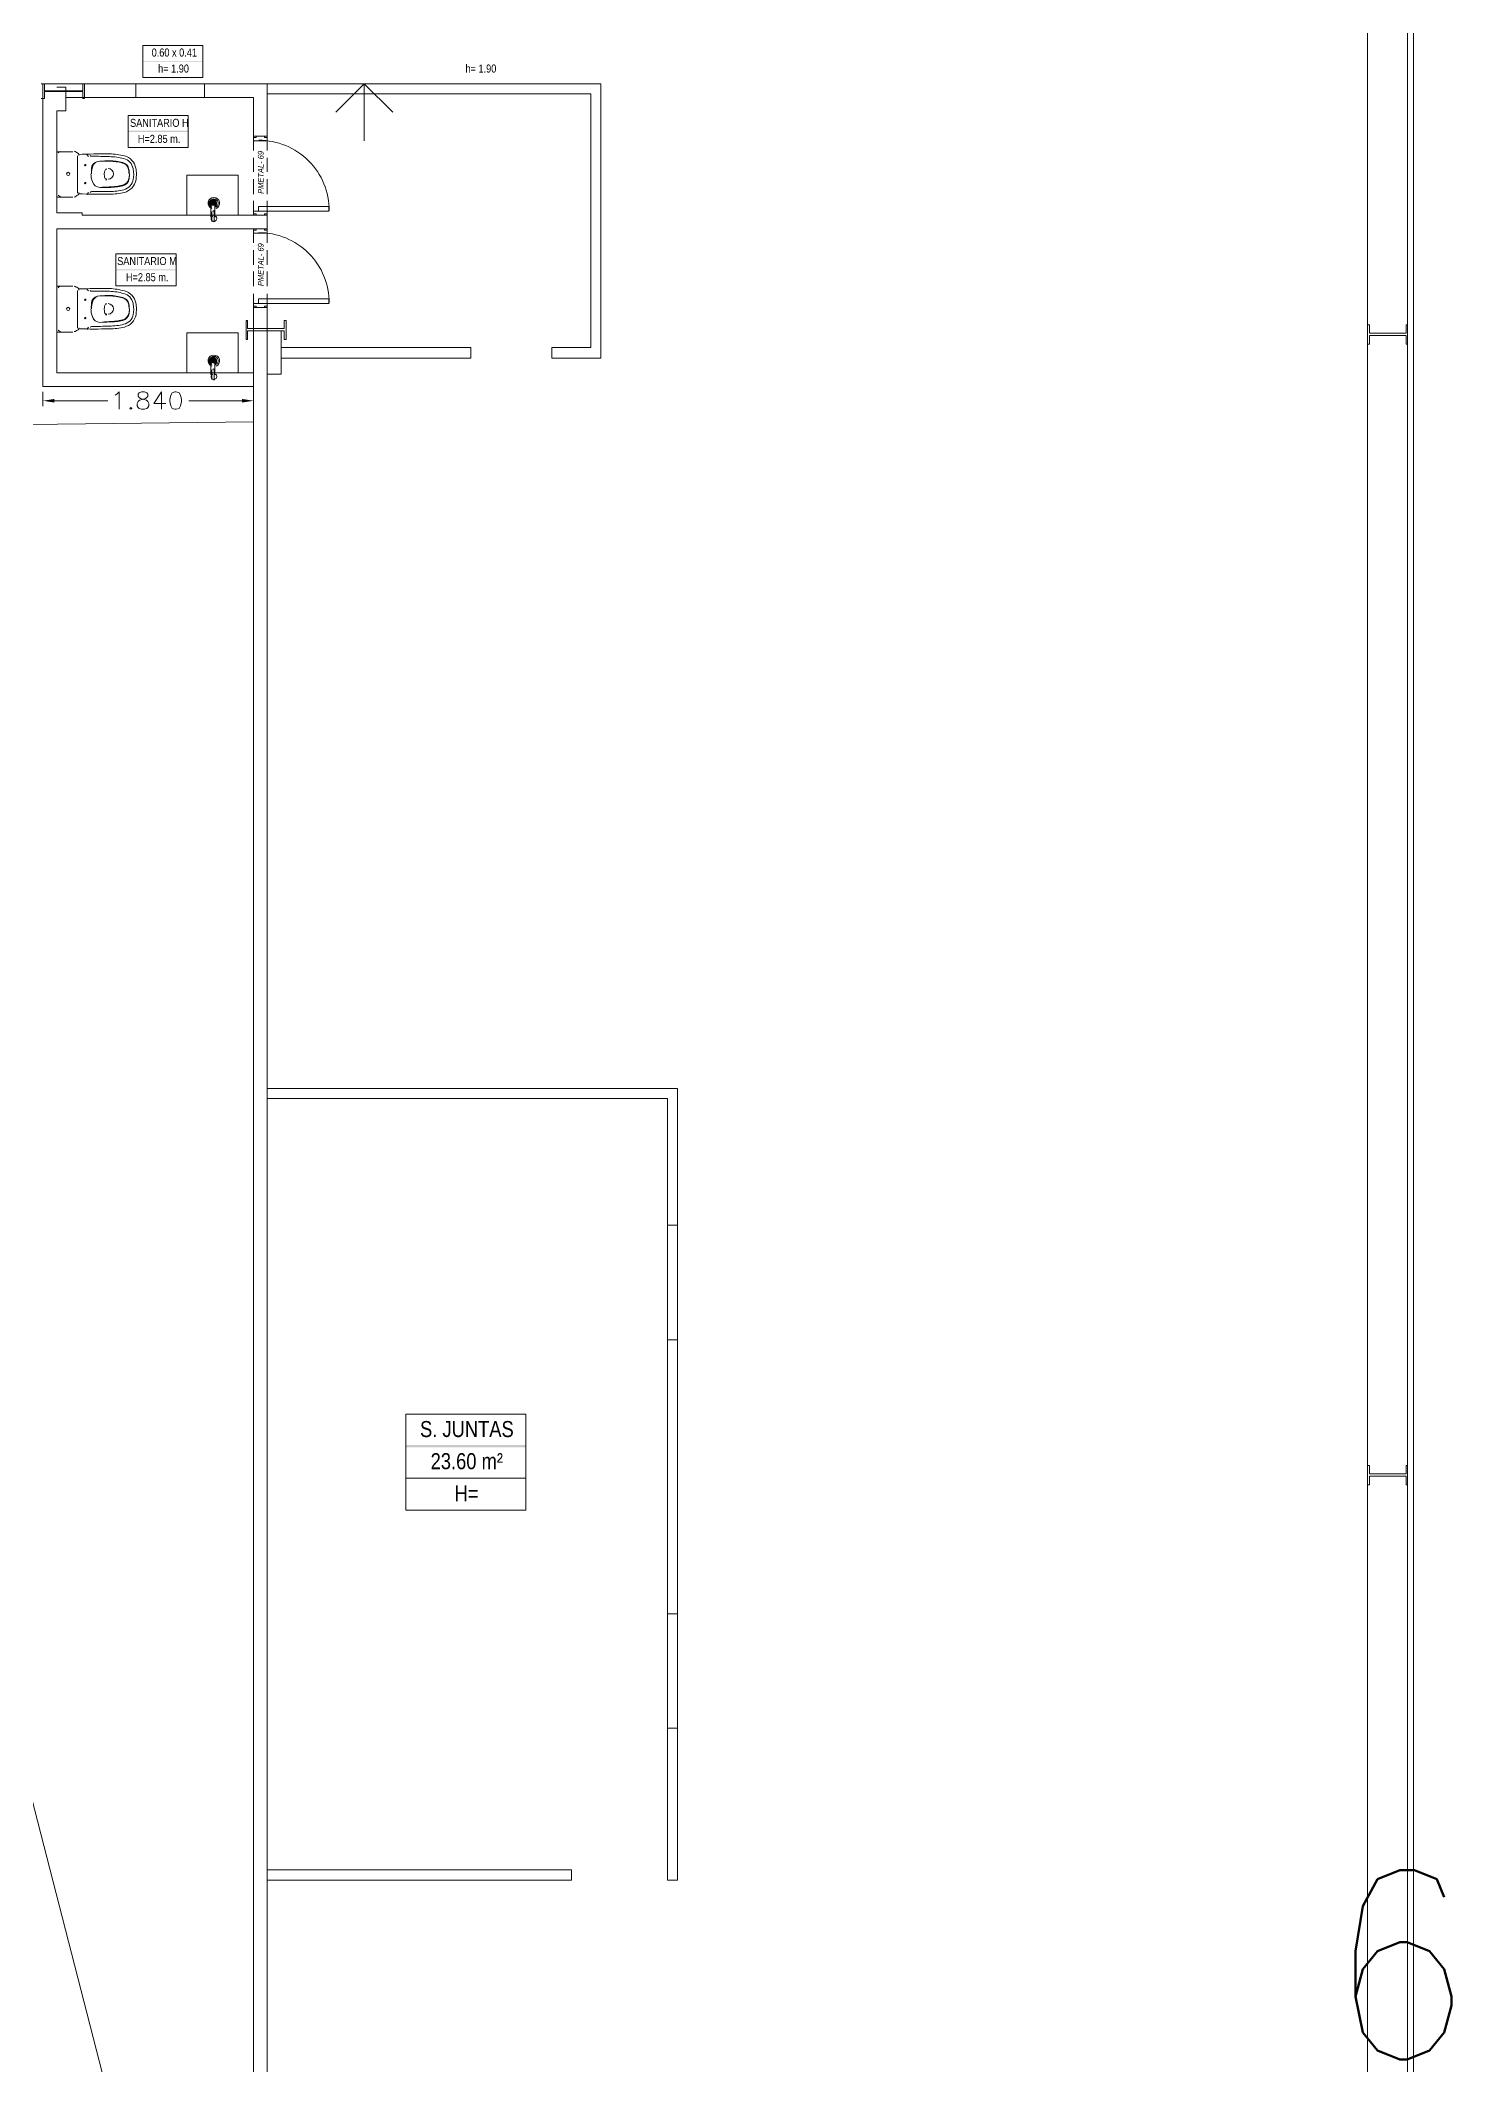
# Model space of a CAD drawing. Header units: millimetres. Extents: x -1039 to -616, y 378 to 719.
# Drawn here: x -781.84 to -767.84, y 413.6 to 433.69 of the extents above; entities that cross this region are included whole.
import ezdxf

# ---------------------------------------------------------------- set-up
doc = ezdxf.new("R2010")
doc.units = ezdxf.units.MM
doc.layers.get('0').update_dxf_attribs({"linetype": 'CONTINUOUS'})
for name, color, linetype, true_color in [('PDF_0', 8, 'CONTINUOUS', 0x767676), ('PDF_E-Estructura B', 9, 'CONTINUOUS', 0xbababa), ('PDF_P-Cotas', 8, 'CONTINUOUS', 0x767676), ('PDF_P-Proyeccion', 252, 'CONTINUOUS', 0x989898)]:
    doc.layers.add(name, color=color, linetype=linetype, true_color=true_color)
for name, color, linetype in [('PDF_E-Estructura A', 7, 'CONTINUOUS'), ('PDF_P-Carpinteria ALUM', 7, 'CONTINUOUS'), ('PDF_P-M Lamina', 7, 'CONTINUOUS'), ('PDF_P-Muebles', 7, 'CONTINUOUS'), ('PDF_P-Muro tablaroca', 7, 'CONTINUOUS'), ('PDF_P-Muros Acabados', 7, 'CONTINUOUS'), ('PDF_P-Piso', 7, 'CONTINUOUS'), ('PDF_P-Texto', 7, 'CONTINUOUS'), ('PDF_Texto', 7, 'CONTINUOUS')]:
    doc.layers.add(name, color=color, linetype=linetype)
doc.styles.add('PDF Arial Narrow', font='PDF Arial Narrow')
doc.styles.add('PDF Arial Narrow Italic', font='PDF Arial Narrow Italic')
doc.styles.get("Standard").update_dxf_attribs({"font": 'STANDARD'})

msp = doc.modelspace()

# ---------------------------------------------------------------- hatches: boundary and pattern name
at = {"layer": 'PDF_P-Muebles', "true_color": 0x989898}
h = msp.add_hatch(color=252, dxfattribs=at)
h.paths.add_polyline_path([(-780.151, 432.115), (-780.151, 432.061)], flags=0)
h.paths.add_polyline_path([(-780.151, 432.115), (-780.151, 432.061)], flags=0)
h.paths.add_polyline_path([(-780.151, 432.115), (-780.151, 432.061)], flags=0)
h.paths.add_polyline_path([(-780.151, 432.115), (-780.151, 432.061)], flags=0)
h.paths.add_polyline_path([(-780.151, 432.115), (-780.151, 432.061)], flags=0)
h.paths.add_polyline_path([(-780.151, 432.115), (-780.151, 432.061)], flags=0)
h.paths.add_polyline_path([(-780.151, 432.115), (-780.151, 432.061)], flags=0)
h = msp.add_hatch(color=252, dxfattribs=at)
h.paths.add_polyline_path([(-780.11, 432.115), (-780.11, 432.061)], flags=0)
h.paths.add_polyline_path([(-780.11, 432.115), (-780.11, 432.061)], flags=0)
h.paths.add_polyline_path([(-780.11, 432.115), (-780.11, 432.061)], flags=0)
h.paths.add_polyline_path([(-780.11, 432.115), (-780.11, 432.061)], flags=0)
h.paths.add_polyline_path([(-780.11, 432.115), (-780.11, 432.061)], flags=0)
h.paths.add_polyline_path([(-780.11, 432.115), (-780.11, 432.061)], flags=0)
h = msp.add_hatch(color=252, dxfattribs=at)
h.paths.add_polyline_path([(-780.151, 430.547), (-780.151, 430.497)], flags=0)
h.paths.add_polyline_path([(-780.151, 430.547), (-780.151, 430.497)], flags=0)
h.paths.add_polyline_path([(-780.151, 430.547), (-780.151, 430.497)], flags=0)
h.paths.add_polyline_path([(-780.151, 430.547), (-780.151, 430.497)], flags=0)
h.paths.add_polyline_path([(-780.151, 430.547), (-780.151, 430.497)], flags=0)
h = msp.add_hatch(color=252, dxfattribs=at)
h.paths.add_polyline_path([(-780.11, 430.547), (-780.11, 430.497)], flags=0)
h.paths.add_polyline_path([(-780.11, 430.547), (-780.11, 430.497)], flags=0)
h.paths.add_polyline_path([(-780.11, 430.547), (-780.11, 430.497)], flags=0)
h.paths.add_polyline_path([(-780.11, 430.547), (-780.11, 430.497)], flags=0)

# ---------------------------------------------------------------- linework, layer by layer
at = {"layer": 'PDF_0', "lineweight": 0}
for points in [[(-778.911, 432.982), (-778.628, 433.264), (-778.346, 432.982)], [(-778.628, 433.264), (-778.628, 432.699)]]:
    msp.add_lwpolyline(points, dxfattribs=at)
at = {"layer": 'PDF_E-Estructura A', "lineweight": 5}
for points in [[(-779.404, 430.725), (-779.404, 430.916), (-779.422, 430.916), (-779.422, 430.834), (-779.787, 430.834), (-779.787, 430.916), (-779.8, 430.916), (-779.8, 430.725), (-779.787, 430.725), (-779.787, 430.811), (-779.422, 430.811), (-779.422, 430.725)], [(-768.278, 430.679), (-768.278, 430.871), (-768.292, 430.871), (-768.292, 430.789), (-768.656, 430.789), (-768.656, 430.871), (-768.675, 430.871), (-768.675, 430.679), (-768.656, 430.679), (-768.656, 430.766), (-768.292, 430.766), (-768.292, 430.679)], [(-768.278, 419.357), (-768.278, 419.549), (-768.292, 419.549), (-768.292, 419.467), (-768.656, 419.467), (-768.656, 419.549), (-768.675, 419.549), (-768.675, 419.357), (-768.656, 419.357), (-768.656, 419.444), (-768.292, 419.444), (-768.292, 419.357)]]:
    msp.add_lwpolyline(points, close=True, dxfattribs=at)
at = {"layer": 'PDF_E-Estructura B', "lineweight": 0}
for points in [[(-781.405, 433.119), (-781.405, 433.264), (-781.419, 433.264), (-781.419, 433.196), (-781.802, 433.196), (-781.802, 433.264), (-781.816, 433.264), (-781.816, 433.119), (-781.802, 433.119), (-781.802, 433.187), (-781.419, 433.187), (-781.419, 433.119)], [(-779.591, 430.383), (-779.454, 430.383), (-779.454, 430.811), (-779.591, 430.811)]]:
    msp.add_lwpolyline(points, close=True, dxfattribs=at)
at = {"layer": 'PDF_P-Carpinteria ALUM', "lineweight": 5}
for points in [[(-780.215, 433.128), (-780.895, 433.128), (-780.895, 433.264), (-780.215, 433.264)], [(-779.591, 432.731), (-779.618, 432.731), (-779.618, 432.745), (-779.7, 432.745), (-779.7, 432.731), (-779.727, 432.731), (-779.727, 432.699), (-779.591, 432.699)], [(-779.591, 431.974), (-779.618, 431.974), (-779.618, 431.96), (-779.7, 431.96), (-779.7, 431.974), (-779.727, 431.974), (-779.727, 432.001), (-779.591, 432.001)], [(-779.677, 432.001), (-778.98, 432.001), (-778.98, 432.047), (-779.677, 432.047)], [(-779.591, 431.81), (-779.618, 431.81), (-779.618, 431.824), (-779.7, 431.824), (-779.7, 431.81), (-779.727, 431.81), (-779.727, 431.783), (-779.591, 431.783)], [(-779.591, 431.058), (-779.618, 431.058), (-779.618, 431.044), (-779.7, 431.044), (-779.7, 431.058), (-779.727, 431.058), (-779.727, 431.085), (-779.591, 431.085)], [(-779.677, 431.085), (-778.98, 431.085), (-778.98, 431.13), (-779.677, 431.13)], [(-775.619, 421.934), (-775.519, 421.934), (-775.519, 420.798), (-775.619, 420.798)], [(-775.619, 418.076), (-775.519, 418.076), (-775.519, 416.941), (-775.619, 416.941)]]:
    msp.add_lwpolyline(points, close=True, dxfattribs=at)
for centre in [(-779.675, 432.004), (-779.675, 431.087)]:
    msp.add_arc(centre, 0.7, 359.9997, 90.0003, dxfattribs=at)
at = {"layer": 'PDF_P-Cotas', "lineweight": 0}
msp.add_lwpolyline([(-779.477, 433.264), (-778.177, 433.264)], dxfattribs=at)
at = {"layer": 'PDF_P-M Lamina', "lineweight": 5}
for points in [[(-768.675, 408.036), (-768.675, 532.15)], [(-768.278, 407.808), (-768.278, 532.15)], [(-768.219, 407.808), (-768.219, 532.15)]]:
    msp.add_lwpolyline(points, dxfattribs=at)
at = {"layer": 'PDF_P-Muebles', "lineweight": 5}
for points in [[(-781.519, 432.138), (-781.679, 432.138), (-781.679, 432.59), (-781.519, 432.59)], [(-781.364, 432.544), (-781.382, 432.562)], [(-781.474, 432.179), (-781.474, 432.366), (-781.474, 432.549)], [(-781.364, 432.184), (-781.382, 432.166)], [(-781.182, 432.311), (-781.196, 432.311)], [(-780.151, 432.061), (-780.151, 432.061)], [(-780.142, 431.951), (-780.147, 431.951), (-780.151, 431.947), (-780.151, 431.942), (-780.151, 431.96)], [(-780.142, 432.061), (-780.142, 432.061)], [(-780.142, 431.992), (-780.142, 431.897)], [(-780.119, 432.061), (-780.119, 432.061)], [(-780.119, 431.897), (-780.119, 431.992)], [(-780.11, 431.96), (-780.11, 431.942), (-780.115, 431.947), (-780.115, 431.951), (-780.119, 431.951)], [(-780.11, 432.061), (-780.11, 432.061)], [(-780.11, 432.061), (-780.11, 432.061)], [(-781.519, 430.798), (-781.679, 430.798), (-781.679, 431.254), (-781.519, 431.254)], [(-781.474, 430.839), (-781.474, 431.026), (-781.474, 431.213)], [(-781.364, 431.208), (-781.382, 431.226)], [(-781.182, 430.971), (-781.196, 430.971)], [(-781.364, 430.848), (-781.382, 430.825)], [(-780.11, 430.396), (-779.878, 430.396), (-779.878, 430.793), (-780.388, 430.793), (-780.388, 430.396), (-780.151, 430.396)], [(-780.142, 430.387), (-780.147, 430.383), (-780.151, 430.383), (-780.151, 430.378), (-780.151, 430.374), (-780.151, 430.392), (-780.151, 430.492), (-780.151, 430.497), (-780.115, 430.497), (-780.11, 430.497), (-780.115, 430.497), (-780.119, 430.492), (-780.115, 430.492), (-780.115, 430.497), (-780.11, 430.497), (-780.11, 430.492), (-780.11, 430.392), (-780.11, 430.374), (-780.11, 430.378), (-780.115, 430.383), (-780.119, 430.387)], [(-780.151, 430.497), (-780.151, 430.497)], [(-780.142, 430.492), (-780.142, 430.492)], [(-780.142, 430.424), (-780.142, 430.328)], [(-780.119, 430.492), (-780.119, 430.492)], [(-780.119, 430.328), (-780.119, 430.424)], [(-780.11, 430.497), (-780.11, 430.497)]]:
    msp.add_lwpolyline(points, dxfattribs=at)
for points in [[(-781.459, 432.553, 0.102367), (-781.461, 432.565, 0.223552), (-781.48, 432.581, -0.17115), (-781.488, 432.587, 0.244993), (-781.506, 432.596, 0.244993)], [(-781.459, 432.184, -0.102367), (-781.465, 432.172, 0.012416), (-781.157, 432.168, 0.060426), (-781.008, 432.186, 0.299268), (-780.893, 432.313, 0.038488), (-780.889, 432.37, 0.038488), (-780.895, 432.426, 0.299268), (-781.008, 432.549, 0.060426), (-781.156, 432.568, 0.012416), (-781.465, 432.564, 0.012416)], [(-781.348, 432.552, 0.203153), (-781.333, 432.546, -0.007166), (-781.156, 432.541, -0.060426), (-781.015, 432.522, -0.299268), (-780.922, 432.422, -0.038488), (-780.916, 432.37, -0.038488), (-780.92, 432.317, -0.299268), (-781.014, 432.213, -0.060426), (-781.157, 432.195, -0.007166), (-781.334, 432.196, 0.203153), (-781.348, 432.184, 0.203153)], [(-781.183, 432.318, -0.365368), (-781.205, 432.336, -0.042426), (-781.208, 432.37, -0.042426), (-781.203, 432.401, -0.365368), (-781.182, 432.416), (-781.196, 432.416)], [(-781.169, 432.318, 0.414213), (-781.117, 432.37, 0.414213), (-781.169, 432.423, 0.414213)], [(-781.506, 432.14, 0.244993), (-781.488, 432.149, -0.17115), (-781.48, 432.155, 0.223552), (-781.461, 432.172, 0.223552)], [(-780.132, 431.951, 0.679189), (-780.131, 431.901, 0.652553), (-780.11, 431.901, 0.316825), (-780.091, 431.924, 0.298198), (-780.108, 431.951, 0.298198)], [(-781.459, 431.217, 0.102367), (-781.461, 431.229, 0.223552), (-781.48, 431.245, -0.17115), (-781.488, 431.247, 0.244993), (-781.506, 431.256, 0.244993)], [(-781.459, 430.843, -0.102367), (-781.465, 430.832, 0.012416), (-781.157, 430.832, 0.060426), (-781.008, 430.85, 0.299268), (-780.893, 430.972, 0.038488), (-780.889, 431.03, 0.038488), (-780.895, 431.09, 0.299268), (-781.008, 431.208, 0.060426), (-781.156, 431.232, 0.012416), (-781.465, 431.228, 0.012416)], [(-781.348, 431.211, 0.203153), (-781.333, 431.205, -0.007166), (-781.156, 431.205, -0.060426), (-781.015, 431.182, -0.299268), (-780.922, 431.086, -0.038488), (-780.916, 431.03, -0.038488), (-780.92, 430.976, -0.299268), (-781.014, 430.877, -0.060426), (-781.157, 430.859, -0.007166), (-781.334, 430.855, 0.203153), (-781.348, 430.848, 0.203153)], [(-781.183, 430.977, -0.365368), (-781.205, 430.996, -0.042426), (-781.208, 431.03, -0.042426), (-781.203, 431.065, -0.365368), (-781.182, 431.08), (-781.196, 431.08)], [(-781.169, 430.977, 0.414213), (-781.117, 431.03, 0.414213), (-781.169, 431.082, 0.414213)], [(-781.506, 430.804, 0.244993), (-781.488, 430.813, -0.17115), (-781.48, 430.814, 0.223552), (-781.461, 430.831, 0.223552)], [(-780.132, 430.382, 0.679189), (-780.131, 430.332, 0.652553), (-780.11, 430.332, 0.316825), (-780.091, 430.355, 0.298198), (-780.108, 430.382, 0.298198)]]:
    msp.add_lwpolyline(points, format="xyb", dxfattribs=at)
for points in [[(-781.34, 432.37, 0.087419), (-781.326, 432.293, 0.314584), (-781.251, 432.236, -0.314585), (-781.326, 432.293, -0.087419)], [(-781.33, 432.445, -0.314584), (-781.251, 432.496, 0.314585), (-781.322, 432.446, 0.087419), (-781.335, 432.37, -0.087419)], [(-780.962, 432.37, 0.038488), (-780.967, 432.415, 0.299268), (-781.026, 432.478, 0.060426), (-781.157, 432.495, 0.00381), (-781.251, 432.496, -0.003812), (-781.157, 432.5, -0.060426), (-781.025, 432.483, -0.299268), (-780.963, 432.415, -0.038489)], [(-781.251, 432.236, 0.003812), (-781.158, 432.236, 0.060426), (-781.025, 432.252, 0.299268), (-780.961, 432.323, 0.038488), (-780.957, 432.37, -0.038488), (-780.965, 432.324, -0.299268), (-781.026, 432.257, -0.060426), (-781.158, 432.241, -0.00381)], [(-780.131, 432.063, 0.05855), (-780.11, 432.063, -0.057156)], [(-781.33, 431.109, -0.314584), (-781.251, 431.16, 0.314585), (-781.322, 431.105, 0.087419), (-781.335, 431.03, -0.087419)], [(-780.962, 431.03, 0.038488), (-780.967, 431.079, 0.299268), (-781.026, 431.138, 0.060426), (-781.157, 431.159, 0.00381), (-781.251, 431.16, -0.003812), (-781.157, 431.164, -0.060426), (-781.025, 431.142, -0.299268), (-780.963, 431.079, -0.038489)], [(-781.34, 431.03, 0.087419), (-781.326, 430.953, 0.314584), (-781.251, 430.895, -0.314585), (-781.326, 430.952, -0.087419)], [(-781.251, 430.896, 0.003812), (-781.158, 430.9, 0.060426), (-781.025, 430.916, 0.299268), (-780.961, 430.983, 0.038488), (-780.957, 431.03, -0.038488), (-780.965, 430.983, -0.299268), (-781.026, 430.921, -0.060426), (-781.158, 430.905, -0.00381)], [(-780.131, 430.495, 0.05855), (-780.11, 430.495, -0.057156)]]:
    msp.add_lwpolyline(points, format="xyb", close=True, dxfattribs=at)
for points in [[(-780.11, 432.061), (-780.11, 431.96), (-779.878, 431.96), (-779.878, 432.357), (-780.388, 432.357), (-780.388, 431.96), (-780.151, 431.96), (-780.151, 432.061), (-780.115, 432.061), (-780.11, 432.061), (-780.115, 432.061), (-780.119, 432.061), (-780.115, 432.061)], [(-780.142, 432.061), (-780.147, 432.061), (-780.151, 432.061), (-780.147, 432.061)], [(-780.142, 430.492), (-780.147, 430.497), (-780.151, 430.497), (-780.147, 430.492)]]:
    msp.add_lwpolyline(points, close=True, dxfattribs=at)
at = {"layer": 'PDF_P-Muebles', "color": 252, "lineweight": 0, "true_color": 0x989898}
for points in [[(-780.151, 432.115), (-780.151, 432.061), (-780.151, 432.115)], [(-780.142, 431.897), (-780.142, 431.992)], [(-780.133, 432.12), (-780.133, 432.061), (-780.133, 432.12)], [(-780.119, 431.992), (-780.119, 431.897)], [(-780.115, 432.115), (-780.115, 432.061), (-780.115, 432.115)], [(-780.097, 432.102), (-780.097, 432.047), (-780.097, 432.102)], [(-780.119, 431.897), (-780.119, 431.897)], [(-780.151, 430.551), (-780.151, 430.497), (-780.151, 430.551)], [(-780.151, 430.551), (-780.151, 430.497), (-780.151, 430.551)], [(-780.133, 430.556), (-780.133, 430.497), (-780.133, 430.556)], [(-780.115, 430.551), (-780.115, 430.497), (-780.115, 430.551)], [(-780.11, 430.551), (-780.11, 430.497), (-780.11, 430.551)], [(-780.142, 430.328), (-780.142, 430.424)], [(-780.119, 430.424), (-780.119, 430.328)], [(-780.11, 430.508), (-780.11, 430.547), (-780.11, 430.547), (-780.11, 430.547), (-780.11, 430.547), (-780.11, 430.547), (-780.11, 430.547)], [(-780.11, 430.547), (-780.11, 430.497), (-780.11, 430.547)], [(-780.119, 430.328), (-780.119, 430.328)]]:
    msp.add_lwpolyline(points, dxfattribs=at)
for points in [[(-780.132, 431.951, 0.664338), (-780.131, 431.901, 0.641738), (-780.11, 431.901, 0.308038), (-780.091, 431.924, 0.295772), (-780.108, 431.951, 0.295772)], [(-780.132, 430.382, 0.664338), (-780.131, 430.332, 0.641738), (-780.11, 430.332, 0.308038), (-780.091, 430.355, 0.295772), (-780.108, 430.382, 0.295772)]]:
    msp.add_lwpolyline(points, format="xyb", dxfattribs=at)
at = {"layer": 'PDF_P-Muebles', "lineweight": 5}
for centre, radius in [((-781.566, 432.37), 0.016), ((-781.566, 432.37), 0.016), ((-781.397, 432.457), 0.00684), ((-781.397, 432.279), 0.00684), ((-781.566, 431.03), 0.016), ((-781.566, 431.03), 0.016), ((-781.397, 431.121), 0.00684), ((-781.397, 430.939), 0.00684)]:
    msp.add_circle(centre, radius, dxfattribs=at)
for centre, radius, start, end in [((-781.657, 432.58), 0.00684, 155.2094, 180.0003), ((-781.643, 432.571), 0.0205, 89.9999, 150.9851), ((-781.657, 432.156), 0.00684, 179.9997, 204.7906), ((-781.643, 432.165), 0.0205, 209.0149, 270.0001), ((-780.12, 432.079), 0.0433, 298.0207, 241.9793), ((-780.12, 431.992), 0.0114, 23.7468, 156.2532), ((-780.12, 431.924), 0.0296, 140.5129, 142.4708), ((-780.148, 431.946), 0.00684, 323.0637, 0.0767), ((-780.088, 431.946), 0.00684, 179.8853, 217.2646), ((-781.657, 431.24), 0.00684, 155.2094, 180.0003), ((-781.643, 431.235), 0.0205, 89.9999, 150.9851), ((-781.657, 430.82), 0.00684, 179.9997, 204.7906), ((-781.643, 430.825), 0.0205, 209.0149, 270.0001), ((-780.12, 430.515), 0.0433, 298.0207, 241.9793), ((-780.12, 430.355), 0.0296, 140.5129, 142.4708), ((-780.148, 430.378), 0.00684, 323.0637, 0.0767), ((-780.12, 430.423), 0.0114, 23.7468, 156.2532), ((-780.088, 430.378), 0.00684, 179.8853, 217.2646)]:
    msp.add_arc(centre, radius, start, end, dxfattribs=at)
at = {"layer": 'PDF_P-Muebles', "color": 252, "lineweight": 0, "true_color": 0x989898}
for centre, radius, start, end in [((-780.12, 432.079), 0.057, 292.077, 247.9285), ((-780.12, 431.992), 0.0114, 24.6204, 155.3796), ((-780.152, 432.01), 0.116, 281.8686, 282.3041), ((-780.12, 430.515), 0.057, 292.077, 247.9285), ((-780.12, 430.423), 0.0114, 24.6204, 155.3796), ((-780.152, 430.446), 0.116, 281.8686, 282.3041)]:
    msp.add_arc(centre, radius, start, end, dxfattribs=at)
at = {"layer": 'PDF_P-Muebles', "color": 252, "true_color": 0x989898}
for points in [[(-780.174, 432.07), (-780.174, 432.079), (-780.179, 432.079)], [(-780.17, 432.097), (-780.17, 432.052), (-780.174, 432.093)], [(-780.17, 432.052), (-780.174, 432.093), (-780.174, 432.056)], [(-780.174, 432.093), (-780.174, 432.056), (-780.174, 432.088)], [(-780.174, 432.056), (-780.174, 432.088), (-780.174, 432.061)], [(-780.174, 432.088), (-780.174, 432.061), (-780.174, 432.083)], [(-780.174, 432.061), (-780.174, 432.083), (-780.174, 432.065)], [(-780.174, 432.065), (-780.174, 432.083), (-780.174, 432.079)], [(-780.174, 432.065), (-780.174, 432.07), (-780.174, 432.079)], [(-780.165, 432.102), (-780.165, 432.047), (-780.17, 432.102)], [(-780.165, 432.047), (-780.17, 432.102), (-780.17, 432.047)], [(-780.17, 432.102), (-780.17, 432.047), (-780.17, 432.097)], [(-780.17, 432.047), (-780.17, 432.097), (-780.17, 432.052)], [(-780.16, 432.106), (-780.16, 432.042), (-780.165, 432.102)], [(-780.16, 432.042), (-780.165, 432.102), (-780.165, 432.047)], [(-780.156, 432.111), (-780.156, 432.038), (-780.16, 432.111)], [(-780.156, 432.038), (-780.16, 432.111), (-780.16, 432.038)], [(-780.16, 432.111), (-780.16, 432.038), (-780.16, 432.106)], [(-780.16, 432.038), (-780.16, 432.106), (-780.16, 432.042)], [(-780.151, 432.115), (-780.151, 432.033), (-780.156, 432.111)], [(-780.151, 432.033), (-780.156, 432.111), (-780.156, 432.038)], [(-780.147, 432.115), (-780.147, 432.061), (-780.151, 432.115)], [(-780.147, 432.061), (-780.151, 432.115), (-780.151, 432.061)], [(-780.151, 432.061), (-780.151, 432.115), (-780.151, 432.115)], [(-780.151, 432.115), (-780.151, 432.115), (-780.151, 432.061)], [(-780.151, 432.061), (-780.151, 432.115), (-780.151, 432.115)], [(-780.151, 432.115), (-780.151, 432.115), (-780.151, 432.061)], [(-780.151, 432.061), (-780.151, 432.115), (-780.151, 432.115)], [(-780.151, 432.115), (-780.151, 432.115), (-780.151, 432.061)], [(-780.151, 432.061), (-780.151, 432.115), (-780.151, 432.115)], [(-780.151, 432.115), (-780.151, 432.115), (-780.151, 432.061)], [(-780.151, 432.061), (-780.151, 432.115), (-780.151, 432.115)], [(-780.151, 432.115), (-780.151, 432.115), (-780.151, 432.061)], [(-780.151, 432.061), (-780.151, 432.115), (-780.151, 432.115)], [(-780.151, 432.115), (-780.151, 432.115), (-780.151, 432.061)], [(-780.151, 432.061), (-780.151, 432.115), (-780.151, 432.115)], [(-780.151, 432.061), (-780.151, 432.115), (-780.151, 432.033)], [(-780.138, 432.12), (-780.138, 432.061), (-780.147, 432.115)], [(-780.138, 432.061), (-780.147, 432.115), (-780.147, 432.061)], [(-780.133, 432.12), (-780.133, 432.061), (-780.138, 432.12)], [(-780.133, 432.061), (-780.138, 432.12), (-780.138, 432.061)], [(-780.124, 432.12), (-780.124, 432.061), (-780.133, 432.12)], [(-780.124, 432.061), (-780.133, 432.12), (-780.133, 432.061)], [(-780.133, 432.061), (-780.133, 432.12), (-780.133, 432.12)], [(-780.115, 432.115), (-780.115, 432.061), (-780.124, 432.12)], [(-780.115, 432.061), (-780.124, 432.12), (-780.124, 432.061)], [(-780.11, 432.115), (-780.11, 432.061), (-780.115, 432.115)], [(-780.11, 432.061), (-780.115, 432.115), (-780.115, 432.061)], [(-780.115, 432.061), (-780.115, 432.115), (-780.115, 432.115)], [(-780.106, 432.111), (-780.106, 432.038), (-780.11, 432.115)], [(-780.106, 432.038), (-780.11, 432.115), (-780.11, 432.033)], [(-780.11, 432.115), (-780.11, 432.033), (-780.11, 432.061)], [(-780.11, 432.033), (-780.11, 432.115), (-780.11, 432.115)], [(-780.11, 432.115), (-780.11, 432.115), (-780.11, 432.061)], [(-780.11, 432.061), (-780.11, 432.115), (-780.11, 432.115)], [(-780.11, 432.115), (-780.11, 432.115), (-780.11, 432.061)], [(-780.11, 432.061), (-780.11, 432.115), (-780.11, 432.115)], [(-780.11, 432.115), (-780.11, 432.115), (-780.11, 432.061)], [(-780.11, 432.061), (-780.11, 432.115), (-780.11, 432.115)], [(-780.11, 432.115), (-780.11, 432.115), (-780.11, 432.061)], [(-780.11, 432.061), (-780.11, 432.115), (-780.11, 432.115)], [(-780.11, 432.115), (-780.11, 432.115), (-780.11, 432.061)], [(-780.11, 432.061), (-780.11, 432.115), (-780.11, 432.115)], [(-780.11, 432.115), (-780.11, 432.115), (-780.11, 432.061)], [(-780.11, 432.061), (-780.11, 432.115), (-780.11, 432.115)], [(-780.101, 432.111), (-780.101, 432.038), (-780.106, 432.111)], [(-780.101, 432.038), (-780.106, 432.111), (-780.106, 432.038)], [(-780.101, 432.106), (-780.101, 432.042), (-780.101, 432.111)], [(-780.101, 432.042), (-780.101, 432.111), (-780.101, 432.038)], [(-780.097, 432.102), (-780.097, 432.047), (-780.101, 432.106)], [(-780.097, 432.047), (-780.101, 432.106), (-780.101, 432.042)], [(-780.092, 432.097), (-780.092, 432.052), (-780.097, 432.102)], [(-780.092, 432.052), (-780.097, 432.102), (-780.097, 432.047)], [(-780.097, 432.047), (-780.097, 432.102), (-780.097, 432.102)], [(-780.092, 432.093), (-780.092, 432.056), (-780.092, 432.097)], [(-780.092, 432.056), (-780.092, 432.097), (-780.092, 432.052)], [(-780.088, 432.088), (-780.088, 432.061), (-780.092, 432.093)], [(-780.088, 432.061), (-780.092, 432.093), (-780.092, 432.056)], [(-780.088, 432.083), (-780.088, 432.065), (-780.088, 432.088)], [(-780.088, 432.065), (-780.088, 432.088), (-780.088, 432.061)], [(-780.088, 432.079), (-780.088, 432.07), (-780.088, 432.083)], [(-780.088, 432.07), (-780.088, 432.083), (-780.088, 432.065)], [(-780.088, 432.079), (-780.088, 432.07), (-780.088, 432.07)], [(-780.147, 430.551), (-780.147, 430.497), (-780.151, 430.551)], [(-780.147, 430.497), (-780.151, 430.551), (-780.151, 430.497)], [(-780.151, 430.497), (-780.151, 430.551), (-780.151, 430.551)], [(-780.151, 430.551), (-780.151, 430.551), (-780.151, 430.497)], [(-780.151, 430.547), (-780.151, 430.497), (-780.151, 430.551)], [(-780.138, 430.551), (-780.138, 430.497), (-780.147, 430.551)], [(-780.138, 430.497), (-780.147, 430.551), (-780.147, 430.497)], [(-780.133, 430.556), (-780.133, 430.497), (-780.138, 430.551)], [(-780.133, 430.497), (-780.138, 430.551), (-780.138, 430.497)], [(-780.124, 430.551), (-780.124, 430.497), (-780.133, 430.556)], [(-780.124, 430.497), (-780.133, 430.556), (-780.133, 430.497)], [(-780.133, 430.497), (-780.133, 430.556), (-780.133, 430.556)], [(-780.115, 430.551), (-780.115, 430.497), (-780.124, 430.551)], [(-780.115, 430.497), (-780.124, 430.551), (-780.124, 430.497)], [(-780.11, 430.551), (-780.11, 430.497), (-780.115, 430.551)], [(-780.11, 430.497), (-780.115, 430.551), (-780.115, 430.497)], [(-780.115, 430.497), (-780.115, 430.551), (-780.115, 430.551)], [(-780.11, 430.497), (-780.11, 430.551), (-780.11, 430.551)], [(-780.11, 430.551), (-780.11, 430.551), (-780.11, 430.497)], [(-780.11, 430.551), (-780.11, 430.497), (-780.11, 430.547)], [(-780.174, 430.501), (-780.174, 430.515), (-780.179, 430.51)], [(-780.17, 430.529), (-780.17, 430.488), (-780.174, 430.529)], [(-780.17, 430.488), (-780.174, 430.529), (-780.174, 430.492)], [(-780.174, 430.529), (-780.174, 430.492), (-780.174, 430.524)], [(-780.174, 430.492), (-780.174, 430.524), (-780.174, 430.497)], [(-780.174, 430.519), (-780.174, 430.497), (-780.174, 430.524)], [(-780.174, 430.519), (-780.174, 430.519), (-780.174, 430.497)], [(-780.174, 430.497), (-780.174, 430.519), (-780.174, 430.515)], [(-780.174, 430.497), (-780.174, 430.501), (-780.174, 430.515)], [(-780.165, 430.538), (-780.165, 430.478), (-780.17, 430.533)], [(-780.165, 430.478), (-780.17, 430.533), (-780.17, 430.483)], [(-780.17, 430.533), (-780.17, 430.483), (-780.17, 430.529)], [(-780.17, 430.483), (-780.17, 430.529), (-780.17, 430.488)], [(-780.16, 430.542), (-780.16, 430.478), (-780.165, 430.538)], [(-780.16, 430.478), (-780.165, 430.538), (-780.165, 430.478)], [(-780.156, 430.547), (-780.156, 430.469), (-780.16, 430.542)], [(-780.156, 430.469), (-780.16, 430.542), (-780.16, 430.474)], [(-780.16, 430.542), (-780.16, 430.474), (-780.16, 430.478)], [(-780.16, 430.474), (-780.16, 430.542), (-780.16, 430.542)], [(-780.151, 430.547), (-780.151, 430.469), (-780.156, 430.547)], [(-780.151, 430.469), (-780.156, 430.547), (-780.156, 430.469)], [(-780.151, 430.469), (-780.151, 430.547), (-780.151, 430.497)], [(-780.151, 430.497), (-780.151, 430.547), (-780.151, 430.547)], [(-780.151, 430.547), (-780.151, 430.547), (-780.151, 430.497)], [(-780.151, 430.497), (-780.151, 430.547), (-780.151, 430.547)], [(-780.151, 430.547), (-780.151, 430.547), (-780.151, 430.497)], [(-780.151, 430.497), (-780.151, 430.547), (-780.151, 430.547)], [(-780.151, 430.547), (-780.151, 430.547), (-780.151, 430.497)], [(-780.151, 430.497), (-780.151, 430.547), (-780.151, 430.547)], [(-780.151, 430.547), (-780.151, 430.547), (-780.151, 430.497)], [(-780.151, 430.497), (-780.151, 430.547), (-780.151, 430.547)], [(-780.151, 430.547), (-780.151, 430.547), (-780.151, 430.497)], [(-780.151, 430.497), (-780.151, 430.547), (-780.151, 430.547)], [(-780.106, 430.547), (-780.106, 430.469), (-780.11, 430.547)], [(-780.106, 430.469), (-780.11, 430.547), (-780.11, 430.469)], [(-780.11, 430.547), (-780.11, 430.469), (-780.11, 430.497)], [(-780.101, 430.542), (-780.101, 430.474), (-780.106, 430.547)], [(-780.101, 430.474), (-780.106, 430.547), (-780.106, 430.469)], [(-780.097, 430.538), (-780.097, 430.478), (-780.101, 430.542)], [(-780.097, 430.478), (-780.101, 430.542), (-780.101, 430.478)], [(-780.101, 430.542), (-780.101, 430.478), (-780.101, 430.474)], [(-780.101, 430.478), (-780.101, 430.542), (-780.101, 430.542)], [(-780.097, 430.533), (-780.097, 430.483), (-780.097, 430.538)], [(-780.097, 430.483), (-780.097, 430.538), (-780.097, 430.478)], [(-780.092, 430.529), (-780.092, 430.488), (-780.097, 430.533)], [(-780.092, 430.488), (-780.097, 430.533), (-780.097, 430.483)], [(-780.088, 430.524), (-780.088, 430.497), (-780.092, 430.529)], [(-780.088, 430.497), (-780.092, 430.529), (-780.092, 430.492)], [(-780.092, 430.529), (-780.092, 430.492), (-780.092, 430.488)], [(-780.092, 430.492), (-780.092, 430.529), (-780.092, 430.529)], [(-780.088, 430.524), (-780.088, 430.524), (-780.088, 430.497)], [(-780.088, 430.524), (-780.088, 430.497), (-780.088, 430.519)], [(-780.088, 430.515), (-780.088, 430.501), (-780.088, 430.519)], [(-780.088, 430.501), (-780.088, 430.519), (-780.088, 430.497)], [(-780.088, 430.51), (-780.088, 430.515), (-780.088, 430.501)]]:
    msp.add_solid(points, dxfattribs=at)
at = {"layer": 'PDF_P-Muro tablaroca', "lineweight": 5}
for points in [[(-779.591, 433.164), (-776.381, 433.164), (-776.381, 430.647), (-776.768, 430.647), (-776.768, 430.542), (-776.28, 430.542), (-776.28, 433.264), (-779.591, 433.264)], [(-779.454, 430.542), (-777.571, 430.542), (-777.571, 430.647), (-779.454, 430.647)], [(-779.591, 423.192), (-775.619, 423.192), (-775.619, 421.934), (-775.519, 421.934), (-775.519, 423.292), (-779.591, 423.292)], [(-779.591, 415.536), (-776.572, 415.536), (-776.572, 415.432), (-779.591, 415.432)]]:
    msp.add_lwpolyline(points, dxfattribs=at)
for points in [[(-775.519, 420.798), (-775.519, 418.076), (-775.619, 418.076), (-775.619, 420.798)], [(-775.519, 416.941), (-775.519, 415.432), (-775.619, 415.432), (-775.619, 416.941)]]:
    msp.add_lwpolyline(points, close=True, dxfattribs=at)
at = {"layer": 'PDF_P-Muros Acabados', "lineweight": 5}
for points in [[(-781.588, 433.128), (-780.895, 433.128), (-780.895, 433.264), (-781.816, 433.264), (-781.816, 430.26), (-779.727, 430.26)], [(-779.727, 430.396), (-781.679, 430.396), (-781.679, 431.824), (-779.591, 431.824), (-779.591, 431.96), (-781.428, 431.96), (-781.428, 431.983), (-781.679, 431.983), (-781.679, 432.995), (-781.588, 432.995), (-781.588, 433.232), (-781.679, 433.232)], [(-770.594, 407.808), (-779.591, 407.808), (-779.591, 411.757), (-779.057, 411.757), (-779.057, 411.893), (-779.591, 411.893), (-779.591, 431.044), (-779.727, 431.044), (-779.727, 407.676), (-770.348, 407.676)], [(-781.816, 430.205), (-781.816, 430.064)], [(-781.1, 430.173), (-781.082, 430.182), (-781.059, 430.205), (-781.059, 430.036)], [(-780.639, 430.036), (-780.639, 430.205), (-780.717, 430.091), (-780.598, 430.091)], [(-779.727, 430.205), (-779.727, 430.064)], [(-781.702, 430.118), (-781.173, 430.118)], [(-779.841, 430.118), (-780.37, 430.118)]]:
    msp.add_lwpolyline(points, dxfattribs=at)
for points in [[(-780.215, 433.128), (-779.727, 433.128), (-779.727, 432.745), (-779.591, 432.745), (-779.591, 433.264), (-780.215, 433.264)], [(-780.84, 430.205), (-780.863, 430.196), (-780.872, 430.182), (-780.872, 430.164), (-780.863, 430.15), (-780.849, 430.141), (-780.817, 430.132), (-780.79, 430.123), (-780.776, 430.109), (-780.767, 430.091), (-780.767, 430.068), (-780.776, 430.05), (-780.785, 430.041), (-780.808, 430.036), (-780.84, 430.036), (-780.863, 430.041), (-780.872, 430.05), (-780.881, 430.068), (-780.881, 430.091), (-780.872, 430.109), (-780.858, 430.123), (-780.831, 430.132), (-780.799, 430.141), (-780.785, 430.15), (-780.776, 430.164), (-780.776, 430.182), (-780.785, 430.196), (-780.808, 430.205)], [(-780.507, 430.205), (-780.534, 430.196), (-780.548, 430.173), (-780.557, 430.132), (-780.557, 430.109), (-780.548, 430.068), (-780.534, 430.041), (-780.507, 430.036), (-780.493, 430.036), (-780.466, 430.041), (-780.452, 430.068), (-780.443, 430.109), (-780.443, 430.132), (-780.452, 430.173), (-780.466, 430.196), (-780.493, 430.205)], [(-780.945, 430.05), (-780.954, 430.041), (-780.945, 430.036), (-780.936, 430.041)]]:
    msp.add_lwpolyline(points, close=True, dxfattribs=at)
at = {"layer": 'PDF_P-Muros Acabados'}
for points in [[(-781.702, 430.136), (-781.702, 430.1), (-781.816, 430.118)], [(-779.841, 430.136), (-779.841, 430.1), (-779.727, 430.118)]]:
    msp.add_solid(points, dxfattribs=at)
at = {"layer": 'PDF_P-Piso', "lineweight": 5}
msp.add_lwpolyline([(-791.117, 429.772), (-779.727, 429.909)], dxfattribs=at)
msp.add_lwpolyline([(-779.727, 407.676), (-790.73, 407.676), (-785.422, 429.84)], close=True, dxfattribs=at)
at = {"layer": 'PDF_P-Proyeccion', "lineweight": 0}
for points in [[(-781.816, 433.264), (-781.834, 433.264)], [(-781.816, 433.119), (-781.834, 433.119)], [(-779.727, 432.603), (-779.727, 432.745)], [(-779.591, 432.603), (-779.591, 432.745)], [(-779.727, 432.389), (-779.727, 432.53)], [(-779.591, 432.389), (-779.591, 432.53)], [(-779.727, 432.17), (-779.727, 432.316)], [(-779.591, 432.17), (-779.591, 432.316)], [(-779.727, 431.96), (-779.727, 432.102)], [(-779.591, 431.96), (-779.591, 432.102)], [(-779.727, 431.687), (-779.727, 431.824)], [(-779.591, 431.687), (-779.591, 431.824)], [(-779.727, 431.468), (-779.727, 431.614)], [(-779.591, 431.468), (-779.591, 431.614)], [(-779.727, 431.254), (-779.727, 431.4)], [(-779.591, 431.254), (-779.591, 431.4)], [(-779.727, 431.044), (-779.727, 431.181)], [(-779.591, 431.044), (-779.591, 431.181)]]:
    msp.add_lwpolyline(points, dxfattribs=at)
at = {"layer": 'PDF_P-Texto', "lineweight": 0}
for points in [[(-780.826, 433.645), (-780.231, 433.645), (-780.231, 433.328), (-780.826, 433.328)], [(-780.972, 432.95), (-780.377, 432.95), (-780.377, 432.633), (-780.972, 432.633)], [(-781.093, 431.577), (-780.496, 431.577), (-780.496, 431.26), (-781.093, 431.26)], [(-778.216, 420.06), (-777.026, 420.06), (-777.026, 419.424), (-778.216, 419.424)], [(-778.216, 419.424), (-777.026, 419.424), (-777.026, 419.107), (-778.216, 419.107)]]:
    msp.add_lwpolyline(points, close=True, dxfattribs=at)
at = {"layer": 'PDF_P-Texto'}
for points in [[(-780.233, 433.483), (-780.233, 433.492), (-780.826, 433.483)], [(-780.233, 433.492), (-780.826, 433.483), (-780.826, 433.492)], [(-780.375, 432.786), (-780.375, 432.799), (-780.972, 432.786)], [(-780.375, 432.799), (-780.972, 432.786), (-780.972, 432.799)], [(-780.498, 431.413), (-780.498, 431.422), (-781.091, 431.413)], [(-780.498, 431.422), (-781.091, 431.413), (-781.091, 431.422)], [(-777.028, 419.731), (-777.028, 419.754), (-778.218, 419.731)], [(-777.028, 419.754), (-778.218, 419.731), (-778.218, 419.754)]]:
    msp.add_solid(points, dxfattribs=at)

# ---------------------------------------------------------------- texts
at = {"insert": (-769.087, 415.532), "char_height": 1.878, "width": 0.8347, "attachment_point": 1}
msp.add_mtext('6', dxfattribs=at)
at = {"layer": 'PDF_Texto', "attachment_point": 4, "style": 'PDF Arial Narrow'}
for s, insert, char_height, width in [('0.60 x 0.41', (-780.738, 433.574), 0.07941, 0.56911), ('h= 1.90', (-780.674, 433.415), 0.0794, 0.35073), ('h= 1.90', (-777.624, 433.415), 0.0794, 0.35073), ('SANITARIO H', (-780.952, 432.876), 0.07941, 0.66838), ('H=2.85 m.', (-780.875, 432.717), 0.0794, 0.48308), ('SANITARIO M', (-781.08, 431.504), 0.07941, 0.6772), ('H=2.85 m.', (-780.993, 431.344), 0.0794, 0.48308), ('S. JUNTAS', (-778.075, 419.91), 0.1588, 1.08969), ('23.60 m²', (-777.97, 419.591), 0.1588, 0.86028), ('H=', (-777.733, 419.272), 0.1588, 0.21176)]:
    msp.add_mtext(s, dxfattribs=dict(at, insert=insert, char_height=char_height, width=width))
at = {"layer": 'PDF_Texto', "color": 9, "true_color": 0xbababa, "char_height": 0.0567, "width": 0.45848, "attachment_point": 4, "rotation": 90, "style": 'PDF Arial Narrow Italic'}
for insert in [(-779.655, 432.172), (-779.655, 431.256)]:
    msp.add_mtext('PMETAL- 69', dxfattribs=dict(at, insert=insert))

doc.saveas('drawing.dxf')
